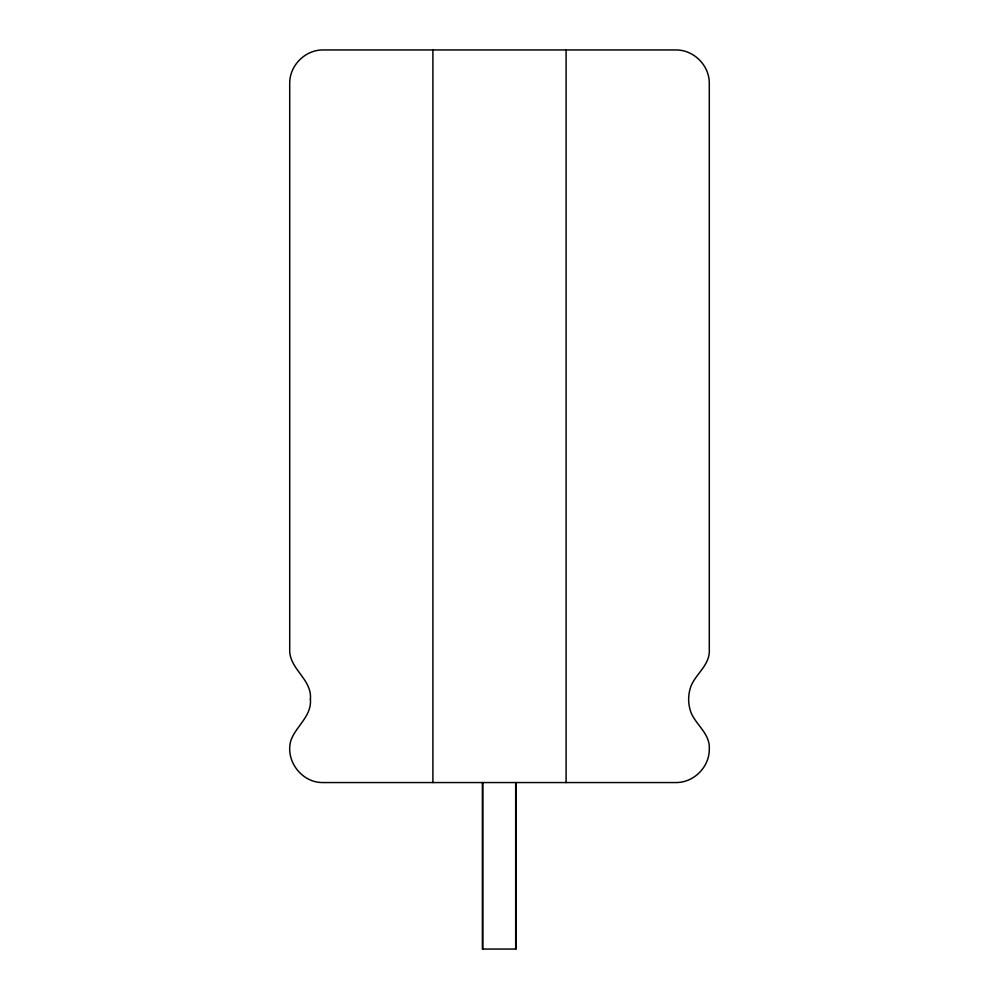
<?xml version="1.0" encoding="UTF-8"?>
<svg xmlns="http://www.w3.org/2000/svg" width="999" height="999" viewBox="0 0 999 999"><rect width="100%" height="100%" fill="white"/><g stroke="black" fill="none" stroke-linecap="round" stroke-linejoin="round"><path stroke-width="1.5" d="M566.096 49.95L566.096 782.554M516.121 782.554L516.121 949.05L482.38 949.05L482.38 782.554M515.684 782.554L515.684 949.05M482.829 782.554L482.829 949.05M432.904 49.95L432.904 782.554M310.402 699.3C311.85 716.295 295.854 726.148 290.846 740.634C285.002 760.901 301.923 782.941 323.014 782.554L675.986 782.554C693.818 782.667 709.402 767.07 709.29 749.25C710.301 734.34 697.04 725.798 691.445 713.586C687.724 704.52 687.724 694.08 691.445 685.014C697.04 672.802 710.301 664.26 709.29 649.35L709.29 83.254C709.402 65.422 693.818 49.838 675.986 49.95L323.014 49.95C305.182 49.838 289.598 65.422 289.71 83.254L289.71 649.35C288.961 669.08 312.262 679.108 310.402 699.3"/></g></svg>
